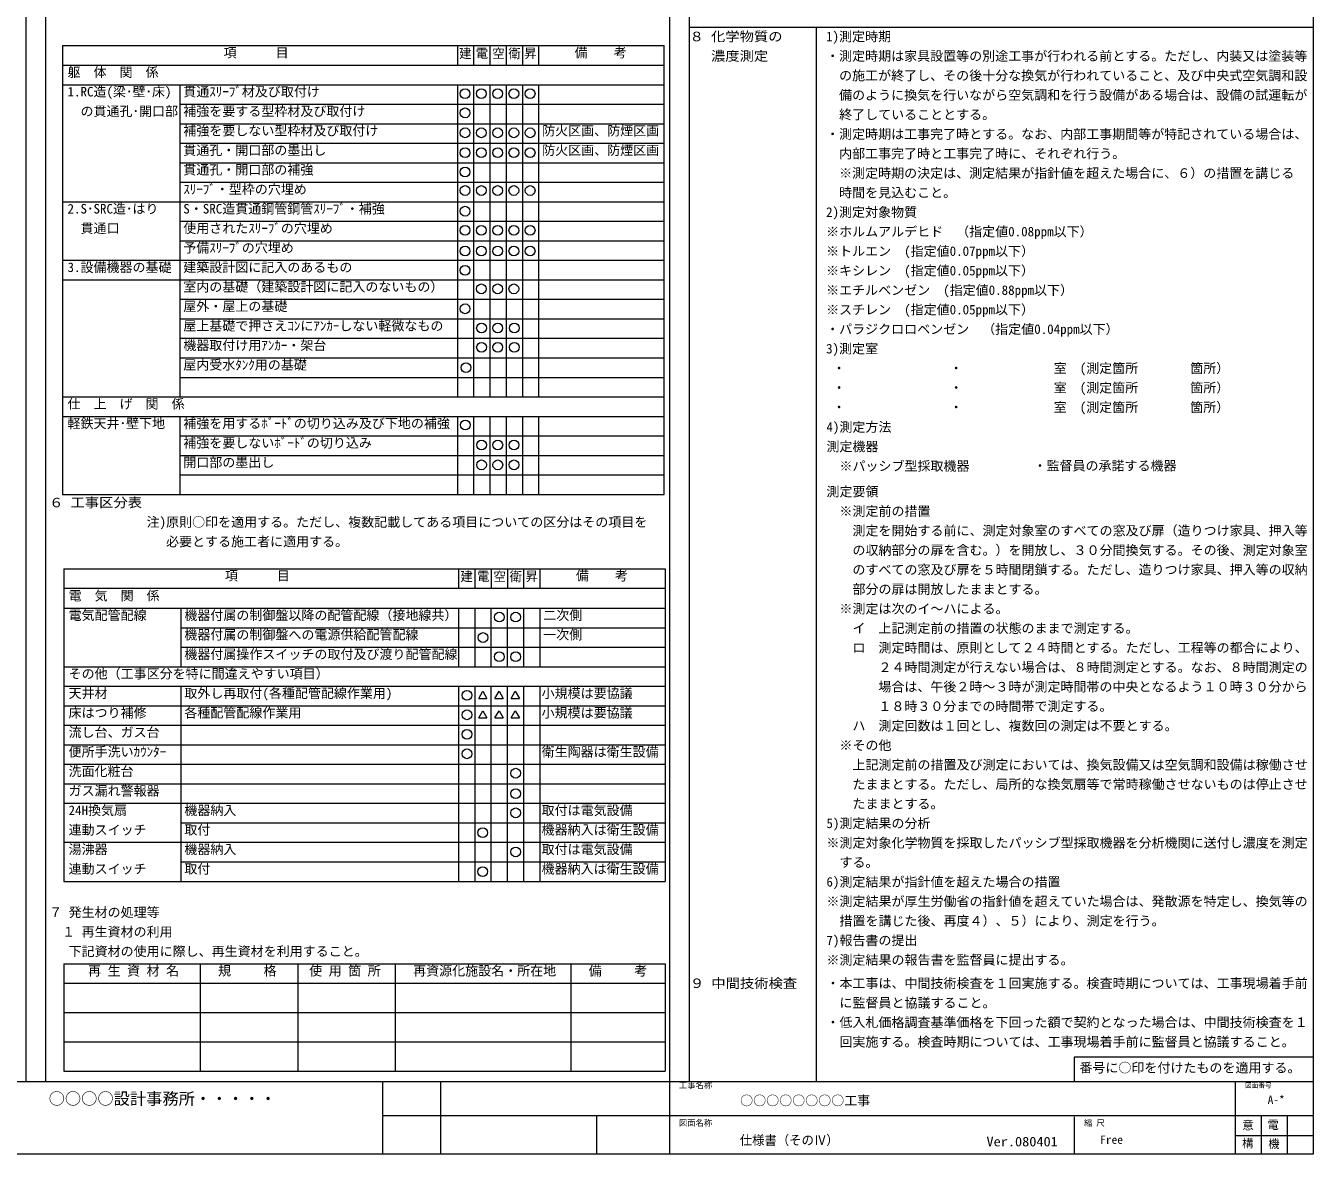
# Model space of a CAD drawing. Units: millimetres on the paper. Extents: x -400 to 392, y -286 to 284.
# Drawn here: x -3.7 to 392.3, y -285.6 to 61.5 of the extents above; entities that cross this region are included whole.
import ezdxf
from ezdxf.enums import TextEntityAlignment as Align

# ---------------------------------------------------------------- set-up
doc = ezdxf.new("R2010")
doc.units = ezdxf.units.MM
for name, color, linetype, lineweight in [('0-1', 4, 'Continuous', 9), ('0-2_文字', 7, 'Continuous', 9), ('0-F_ﾀｲﾄﾙ', 5, 'Continuous', 9)]:
    doc.layers.add(name, color=color, linetype=linetype, lineweight=lineweight)
doc.styles.add('ＭＳ ゴシック', font='')
doc.styles.get('ＭＳ ゴシック').set_extended_font_data('MS Gothic')

msp = doc.modelspace()

# ---------------------------------------------------------------- linework, layer by layer
at = {"layer": '0-1'}
for p, q in [((2.314, 284.35), (2.314, -263.15)), ((200.314, 284.35), (200.314, -263.15)), ((200.315, 61.043), (392.314, 61.043)), ((239.441, 61.043), (239.441, -263.15)), ((7.635, 55.349), (192.682, 55.349)), ((7.635, 55.349), (7.635, -82.651)), ((129.046, 55.349), (129.046, 49.349)), ((134.046, 55.349), (134.046, 49.349)), ((139.046, 55.349), (139.046, 49.349)), ((144.046, 55.349), (144.046, 49.349)), ((149.046, 55.349), (149.046, 49.349)), ((154.046, 55.349), (154.046, 49.349)), ((192.682, -82.651), (192.682, 55.349)), ((7.635, 49.349), (192.682, 49.349)), ((7.635, 43.349), (192.682, 43.349)), ((43.635, 43.349), (43.635, -52.651)), ((129.046, 43.349), (129.046, -52.651)), ((134.046, 43.349), (134.046, -52.651)), ((139.046, 43.349), (139.046, -52.651)), ((144.046, 43.349), (144.046, -52.651)), ((149.046, 43.349), (149.046, -52.651)), ((154.046, 43.349), (154.046, -52.651)), ((43.635, 37.349), (192.682, 37.349)), ((43.635, 31.349), (192.682, 31.349)), ((43.635, 25.349), (192.682, 25.349)), ((43.635, 19.349), (192.682, 19.349)), ((43.635, 13.349), (192.682, 13.349)), ((7.635, 7.349), (192.682, 7.349)), ((43.635, 1.349), (192.682, 1.349)), ((43.635, -4.651), (192.682, -4.651)), ((7.635, -10.651), (192.682, -10.651)), ((7.635, -16.651), (192.682, -16.651)), ((43.635, -22.651), (192.682, -22.651)), ((43.635, -28.651), (192.682, -28.651)), ((43.635, -34.651), (192.682, -34.651)), ((43.635, -40.651), (192.682, -40.651)), ((43.635, -46.651), (192.682, -46.651)), ((7.635, -52.651), (192.682, -52.651)), ((7.635, -58.651), (192.682, -58.651)), ((43.635, -58.651), (43.635, -82.651)), ((129.046, -58.651), (129.046, -82.651)), ((134.046, -58.651), (134.046, -82.651)), ((139.046, -58.651), (139.046, -82.651)), ((144.046, -58.651), (144.046, -82.651)), ((149.046, -58.651), (149.046, -82.651)), ((154.046, -58.651), (154.046, -82.651)), ((43.635, -64.651), (192.682, -64.651)), ((43.635, -70.651), (192.682, -70.651)), ((43.635, -76.651), (192.682, -76.651)), ((7.635, -82.651), (192.682, -82.651)), ((7.96, -105.494), (7.96, -201.644)), ((129.433, -105.494), (129.433, -111.494)), ((134.433, -105.494), (134.433, -111.494)), ((139.433, -105.494), (139.433, -111.494)), ((144.433, -105.494), (144.433, -111.494)), ((149.433, -105.494), (149.433, -111.494)), ((154.433, -105.494), (154.433, -111.494)), ((7.96, -111.494), (193.008, -111.494)), ((7.96, -117.644), (193.008, -117.644)), ((43.96, -117.644), (43.96, -135.644)), ((129.372, -117.644), (129.372, -135.644)), ((134.372, -117.644), (134.372, -135.644)), ((139.372, -117.644), (139.372, -135.644)), ((144.372, -117.644), (144.372, -135.644)), ((149.372, -117.644), (149.372, -135.644)), ((154.372, -117.644), (154.372, -135.644)), ((43.96, -123.644), (193.008, -123.644)), ((43.96, -129.644), (193.008, -129.644)), ((7.96, -135.644), (193.008, -135.644)), ((43.96, -141.644), (43.96, -201.644)), ((129.372, -141.644), (129.372, -201.644)), ((134.372, -141.644), (134.372, -201.644)), ((139.372, -141.644), (139.372, -201.644)), ((144.372, -141.644), (144.372, -201.644)), ((149.372, -141.644), (149.372, -201.644)), ((135.619, -145.367), (138.125, -145.367)), ((140.619, -145.367), (143.125, -145.367)), ((145.619, -145.367), (148.125, -145.367)), ((7.96, -147.644), (193.008, -147.644)), ((7.96, -153.644), (193.008, -153.644)), ((135.619, -151.367), (138.125, -151.367)), ((140.619, -151.367), (143.125, -151.367)), ((145.619, -151.367), (148.125, -151.367)), ((7.96, -159.644), (193.008, -159.644)), ((7.96, -165.644), (193.008, -165.644)), ((7.96, -171.644), (193.008, -171.644)), ((7.96, -177.644), (193.008, -177.644)), ((43.96, -183.644), (193.008, -183.644)), ((7.96, -189.644), (193.008, -189.644)), ((43.96, -195.644), (193.008, -195.644)), ((7.96, -201.644), (193.008, -201.644)), ((7.96, -226.994), (193.008, -226.994)), ((7.96, -226.994), (7.96, -259.994)), ((49.96, -226.994), (49.96, -259.994)), ((79.96, -226.994), (79.96, -259.994)), ((109.96, -226.994), (109.96, -259.994)), ((163.96, -226.994), (163.96, -259.994)), ((193.008, -226.994), (193.008, -259.994)), ((7.96, -232.994), (193.008, -232.994)), ((7.96, -241.994), (193.008, -241.994)), ((7.96, -250.994), (193.008, -250.994)), ((7.96, -259.994), (193.008, -259.994))]:
    msp.add_line(p, q, dxfattribs=at)
for points in [[(7.96, -105.494), (193.008, -105.494), (193.008, -201.644)], [(7.96, -141.644), (153.248, -141.644), (193.008, -141.644)], [(154.372, -141.644), (154.372, -167.002), (154.372, -201.644)], [(135.619, -145.367), (136.872, -143.198), (138.125, -145.367)], [(140.619, -145.367), (141.872, -143.198), (143.125, -145.367)], [(145.619, -145.367), (146.872, -143.198), (148.125, -145.367)], [(135.619, -151.367), (136.872, -149.198), (138.125, -151.367)], [(140.619, -151.367), (141.872, -149.198), (143.125, -151.367)], [(145.619, -151.367), (146.872, -149.198), (148.125, -151.367)]]:
    msp.add_lwpolyline(points, dxfattribs=at)
for centre in [(131.43, 40.599), (136.43, 40.599), (141.43, 40.599), (146.43, 40.599), (151.43, 40.599), (131.43, 34.683), (131.43, 28.547), (136.43, 28.547), (141.43, 28.547), (146.43, 28.547), (151.43, 28.547), (131.43, 22.411), (136.43, 22.411), (141.43, 22.411), (146.43, 22.411), (151.43, 22.411), (131.43, 16.495), (131.43, 10.797), (136.43, 10.797), (141.43, 10.797), (146.43, 10.797), (151.43, 10.797), (131.43, 4.442), (131.43, -1.474), (136.43, -1.474), (141.43, -1.474), (146.43, -1.474), (151.43, -1.474), (131.43, -7.829), (136.43, -7.829), (141.43, -7.829), (146.43, -7.829), (151.43, -7.829), (131.43, -13.745), (136.43, -19.443), (141.43, -19.443), (146.43, -19.443), (131.43, -25.579), (136.482, -31.495), (141.482, -31.495), (146.597, -31.495), (136.482, -37.412), (141.482, -37.412), (146.597, -37.412), (131.698, -43.67), (131.487, -61.297), (136.487, -67.433), (141.487, -67.433), (146.487, -67.433), (136.487, -73.568), (141.487, -73.568), (146.487, -73.568), (141.95, -120.389), (146.95, -120.389), (136.95, -126.666), (141.95, -132.582), (146.95, -132.582), (132.005, -144.425), (132.005, -150.425), (132.005, -156.425), (132.005, -162.425), (147.005, -168.389), (147.005, -174.666), (147.005, -180.582), (136.824, -186.666), (147.005, -192.582), (136.824, -198.666)]:
    msp.add_circle(centre, 1.5, dxfattribs=at)
at = {"layer": '0-F_ﾀｲﾄﾙ', "color": 7}
for p, q in [((-3.686, 284.35), (-3.686, -263.15)), ((194.314, 284.35), (194.314, -263.15)), ((-399.685, -263.15), (392.314, -263.15)), ((-399.685, -263.15), (392.314, -263.15)), ((-399.685, -263.15), (392.314, -263.15)), ((106.064, -263.15), (106.064, -285.565)), ((123.814, -263.15), (123.814, -285.565)), ((194.314, -261.55), (194.314, -285.565)), ((368.314, -263.15), (368.314, -285.565)), ((106.064, -273.65), (392.314, -273.65)), ((171.814, -273.65), (171.814, -285.565)), ((318.781, -274.034), (318.781, -285.565)), ((376.314, -273.65), (376.314, -285.565)), ((384.314, -273.65), (384.314, -285.565)), ((368.314, -279.8), (392.314, -279.8)), ((392.314, -285.565), (-399.685, -285.565))]:
    msp.add_line(p, q, dxfattribs=at)
for points in [[(-399.685, -285.565), (-399.685, 284.35), (392.314, 284.35), (392.314, -285.565)], [(392.314, -255.758), (318.781, -255.758), (318.781, -263.15)]]:
    msp.add_lwpolyline(points, dxfattribs=at)

# ---------------------------------------------------------------- texts
at = {"layer": '0-2_文字', "style": 'ＭＳ ゴシック'}
for s, width, p in [('８ 化学物質の', 1.1, (200.471, 55.82)), ('建', 0.95, (129.607, 50.61)), ('電', 0.95, (134.706, 50.633)), ('空', 0.95, (139.783, 50.633)), ('衛', 0.95, (144.75, 50.61)), ('昇', 0.95, (149.606, 50.673)), ('\u3000 濃度測定', 1.1, (200.471, 49.82)), ('６ 工事区分表', 1.1, (3.46, -87.494)), ('建', 0.95, (129.994, -110.233)), ('電', 0.95, (135.093, -110.209)), ('空', 0.95, (140.17, -110.209)), ('衛', 0.95, (145.137, -110.233)), ('昇', 0.95, (149.993, -110.169)), ('９ 中間技術検査', 1.1, (200.576, -235.332))]:
    msp.add_text(s, height=2.933, dxfattribs=dict(at, width=width)).set_placement(p, align=Align.BOTTOM_LEFT)
for s, p in [('1)測定時期', (242.471, 55.82)), ('\u3000\u3000\u3000\u3000\u3000\u3000\u3000\u3000\u3000\u3000\u3000\u3000項\u3000\u3000\u3000目', (9.135, 50.849)), ('   備\u3000\u3000考', (159.135, 50.849)), ('・測定時期は家具設置等の別途工事が行われる前とする。ただし、内装又は塗装等', (242.471, 49.82)), ('躯\u3000体\u3000関\u3000係', (9.135, 44.849)), ('\u3000の施工が終了し、その後十分な換気が行われていること、及び中央式空気調和設', (242.471, 43.82)), ('1.RC造(梁･壁･床)', (9.135, 38.849)), ('貫通ｽﾘｰﾌﾞ材及び取付け', (44.741, 38.849)), ('\u3000備のように換気を行いながら空気調和を行う設備がある場合は、設備の試運転が', (242.471, 37.82)), ('\u3000の貫通孔･開口部', (9.135, 32.849)), ('補強を要する型枠材及び取付け', (44.741, 32.849)), ('\u3000終了していることとする。', (242.471, 31.82)), ('補強を要しない型枠材及び取付け', (44.741, 26.849)), (' 防火区画、防煙区画', (153.135, 26.849)), ('・測定時期は工事完了時とする。なお、内部工事期間等が特記されている場合は、', (242.471, 25.82)), ('貫通孔・開口部の墨出し', (44.741, 20.849)), (' 防火区画、防煙区画', (153.135, 20.849)), ('\u3000内部工事完了時と工事完了時に、それぞれ行う。', (242.471, 19.82)), ('貫通孔・開口部の補強', (44.741, 14.849)), ('\u3000※測定時期の決定は、測定結果が指針値を超えた場合に、６）の措置を講じる', (242.471, 13.82)), ('ｽﾘｰﾌﾞ・型枠の穴埋め', (44.741, 8.849)), ('\u3000時間を見込むこと。', (242.471, 7.82)), ('2.S･SRC造･はり', (9.135, 2.849)), ('S・SRC造貫通鋼管鋼管ｽﾘｰﾌﾞ・補強', (44.741, 2.849)), ('2)測定対象物質', (242.471, 1.82)), ('\u3000貫通口', (9.135, -3.151)), ('使用されたｽﾘｰﾌﾞの穴埋め', (44.741, -3.151)), ('※ホルムアルデヒド\u3000（指定値0.08ppm以下）', (242.471, -4.18)), ('予備ｽﾘｰﾌﾞの穴埋め', (44.741, -9.151)), ('※トルエン\u3000(指定値0.07ppm以下）', (242.471, -10.18)), ('3.設備機器の基礎', (9.135, -15.151)), ('建築設計図に記入のあるもの', (44.741, -15.151)), ('※キシレン\u3000(指定値0.05ppm以下）', (242.471, -16.18)), ('室内の基礎（建築設計図に記入のないもの）', (44.741, -21.151)), ('※エチルベンゼン\u3000(指定値0.88ppm以下）', (242.471, -22.18)), ('屋外・屋上の基礎', (44.741, -27.151)), ('※スチレン\u3000(指定値0.05ppm以下）', (242.471, -28.18)), ('屋上基礎で押さえｺﾝにｱﾝｶｰしない軽微なもの', (44.741, -33.151)), ('・パラジクロロベンゼン\u3000（指定値0.04ppm以下）', (242.471, -34.18)), ('機器取付け用ｱﾝｶｰ・架台', (44.741, -39.151)), ('3)測定室', (242.471, -40.18)), ('屋内受水ﾀﾝｸ用の基礎', (44.741, -45.151)), (' ・\u3000\u3000\u3000\u3000\u3000\u3000\u3000\u3000・\u3000\u3000\u3000\u3000\u3000\u3000\u3000室\u3000(測定箇所\u3000\u3000\u3000\u3000箇所）', (242.471, -46.18)), (' ・\u3000\u3000\u3000\u3000\u3000\u3000\u3000\u3000・\u3000\u3000\u3000\u3000\u3000\u3000\u3000室\u3000(測定箇所\u3000\u3000\u3000\u3000箇所）', (242.471, -52.18)), ('仕\u3000上\u3000げ\u3000関\u3000係', (9.135, -57.151)), (' ・\u3000\u3000\u3000\u3000\u3000\u3000\u3000\u3000・\u3000\u3000\u3000\u3000\u3000\u3000\u3000室\u3000(測定箇所\u3000\u3000\u3000\u3000箇所）', (242.471, -58.18)), ('軽鉄天井･壁下地', (9.135, -63.151)), ('補強を用するﾎﾞｰﾄﾞの切り込み及び下地の補強', (44.741, -63.151)), ('4)測定方法', (242.576, -64.269)), ('補強を要しないﾎﾞｰﾄﾞの切り込み', (44.741, -69.151)), ('測定機器', (242.576, -70.269)), ('開口部の墨出し', (44.741, -75.151)), ('\u3000※パッシブ型採取機器', (242.576, -76.269)), ('\u3000・監督員の承諾する機器', (302.259, -76.17)), ('測定要領', (242.576, -84.137)), ('\u3000※測定前の措置', (242.576, -90.137)), ('注)原則○印を適用する。ただし、複数記載してある項目についての区分はその項目を', (33.46, -93.494)), ('\u3000\u3000測定を開始する前に、測定対象室のすべての窓及び扉（造りつけ家具、押入等', (242.576, -96.137)), ('必要とする施工者に適用する。', (39.44, -99.494)), ('\u3000\u3000の収納部分の扉を含む。）を開放し、３０分間換気する。その後、測定対象室', (242.576, -102.137)), ('\u3000\u3000\u3000\u3000\u3000\u3000\u3000\u3000\u3000\u3000\u3000\u3000項\u3000\u3000\u3000目', (9.522, -109.994)), ('   備\u3000\u3000考', (159.522, -109.994)), ('\u3000\u3000のすべての窓及び扉を５時間閉鎖する。ただし、造りつけ家具、押入等の収納', (242.576, -108.137)), ('\u3000\u3000部分の扉は開放したままとする。', (242.576, -114.137)), ('電\u3000気\u3000関\u3000係', (9.46, -116.144)), ('電気配管配線', (9.46, -122.144)), ('機器付属の制御盤以降の配管配線（接地線共）', (45.067, -122.144)), (' 二次側', (153.46, -122.144)), ('\u3000※測定は次のイ～ハによる。', (242.576, -120.137)), ('\u3000\u3000イ\u3000上記測定前の措置の状態のままで測定する。', (242.576, -126.137)), ('機器付属の制御盤への電源供給配管配線', (45.067, -128.144)), (' 一次側', (153.46, -128.144)), ('機器付属操作スイッチの取付及び渡り配管配線', (45.067, -134.144)), ('\u3000\u3000ロ\u3000測定時間は、原則として２４時間とする。ただし、工程等の都合により、', (242.576, -132.137)), ('\u3000\u3000\u3000\u3000２４時間測定が行えない場合は、８時間測定とする。なお、８時間測定の', (242.576, -138.137)), ('その他（工事区分を特に間違えやすい項目）', (9.46, -140.144)), ('天井材', (9.46, -146.144)), ('取外し再取付(各種配管配線作業用)', (45.067, -146.144)), ('小規模は要協議', (154.96, -146.144)), ('      \u3000場合は、午後２時～３時が測定時間帯の中央となるよう１０時３０分から', (242.576, -144.137)), ('      \u3000１８時３０分までの時間帯で測定する。', (242.576, -150.137)), ('床はつり補修', (9.46, -152.144)), ('各種配管配線作業用', (45.067, -152.144)), ('小規模は要協議', (154.96, -152.144)), ('流し台、ガス台', (9.46, -158.144)), ('\u3000\u3000ハ\u3000測定回数は１回とし、複数回の測定は不要とする。', (242.576, -156.137)), ('\u3000※その他', (242.576, -162.137)), ('便所手洗いｶｳﾝﾀｰ', (9.46, -164.144)), ('衛生陶器は衛生設備', (154.96, -164.144)), ('洗面化粧台', (9.46, -170.144)), ('\u3000\u3000上記測定前の措置及び測定においては、換気設備又は空気調和設備は稼働させ', (242.576, -168.137)), ('\u3000\u3000たままとする。ただし、局所的な換気扇等で常時稼働させないものは停止させ', (242.576, -174.137)), ('ガス漏れ警報器', (9.46, -176.144)), ('24H換気扇', (9.46, -182.144)), ('機器納入', (45.067, -182.144)), ('取付は電気設備', (154.96, -182.144)), ('\u3000\u3000たままとする。', (242.576, -180.137)), ('5)測定結果の分析', (242.576, -186.137)), ('連動スイッチ', (9.46, -188.144)), ('取付', (45.067, -188.144)), ('機器納入は衛生設備', (154.96, -188.144)), ('湯沸器', (9.46, -194.144)), ('機器納入', (45.067, -194.144)), ('取付は電気設備', (154.96, -194.144)), ('※測定対象化学物質を採取したパッシブ型採取機器を分析機関に送付し濃度を測定', (242.576, -192.137)), ('連動スイッチ', (9.46, -200.144)), ('取付', (45.067, -200.144)), ('機器納入は衛生設備', (154.96, -200.144)), ('\u3000する。', (242.576, -198.137)), ('6)測定結果が指針値を超えた場合の措置', (242.576, -204.137)), ('※測定結果が厚生労働省の指針値を超えていた場合は、発散源を特定し、換気等の', (242.576, -210.137)), ('７ 発生材の処理等', (3.46, -213.494)), ('\u3000措置を講じた後、再度４）、５）により、測定を行う。', (242.576, -216.137)), ('\u3000１ 再生資材の利用', (3.46, -219.494)), ('下記資材の使用に際し、再生資材を利用すること。', (9.46, -225.494)), ('7)報告書の提出', (242.576, -222.137)), ('※測定結果の報告書を監督員に提出する。', (242.576, -228.137)), ('   再 生 資 材 名', (9.46, -231.494)), ('  規     格', (51.46, -231.494)), (' 使 用 箇 所', (81.46, -231.494)), ('  再資源化施設名・所在地', (111.46, -231.494)), ('  備     考', (165.46, -231.494)), ('・本工事は、中間技術検査を１回実施する。検査時期については、工事現場着手前', (242.576, -235.332)), ('\u3000に監督員と協議すること。', (242.576, -241.332)), ('・低入札価格調査基準価格を下回った額で契約となった場合は、中間技術検査を１', (242.576, -247.332)), ('\u3000回実施する。検査時期については、工事現場着手前に監督員と協議すること。', (242.576, -253.332))]:
    msp.add_text(s, height=2.933, dxfattribs=at).set_placement(p, align=Align.BOTTOM_LEFT)
at = {"layer": '0-F_ﾀｲﾄﾙ', "color": 7, "style": 'ＭＳ ゴシック'}
for s, height, p in [('番号に○印を付けたものを適用する。', 2.933, (320.383, -261.305)), ('工事名称', 1.833, (197.175, -265.8)), ('図面番号', 1.466, (371.314, -265.55)), ('○○○○設計事務所・・・・・', 3.666, (3.324, -271.402)), ('○○○○○○○○工事', 2.933, (216.028, -271.402)), ('A-*', 2.566, (378.293, -270.85)), ('図面名称', 1.833, (197.175, -277.4)), ('縮 尺', 1.833, (321.781, -277.4)), ('意', 2.566, (370.478, -278.713)), ('電', 2.566, (378.201, -278.575)), ('Free', 2.566, (326.781, -283.15)), ('構', 2.566, (370.432, -284.229)), ('機', 2.566, (378.476, -284.412))]:
    msp.add_text(s, height=height, dxfattribs=at).set_placement(p, align=Align.BOTTOM_LEFT)
at = {"layer": '0-F_ﾀｲﾄﾙ', "color": 7, "style": 'ＭＳ ゴシック', "width": 0.95}
msp.add_text('仕様書（そのⅣ）', height=2.933, dxfattribs=at).set_placement((215.916, -283.563), align=Align.BOTTOM_LEFT)
at = {"layer": '0-F_ﾀｲﾄﾙ', "color": 3, "style": 'ＭＳ ゴシック', "width": 1.1}
msp.add_text('Ver.080401', height=2.933, dxfattribs=at).set_placement((291.798, -284.02), align=Align.BOTTOM_LEFT)

doc.saveas('drawing.dxf')
